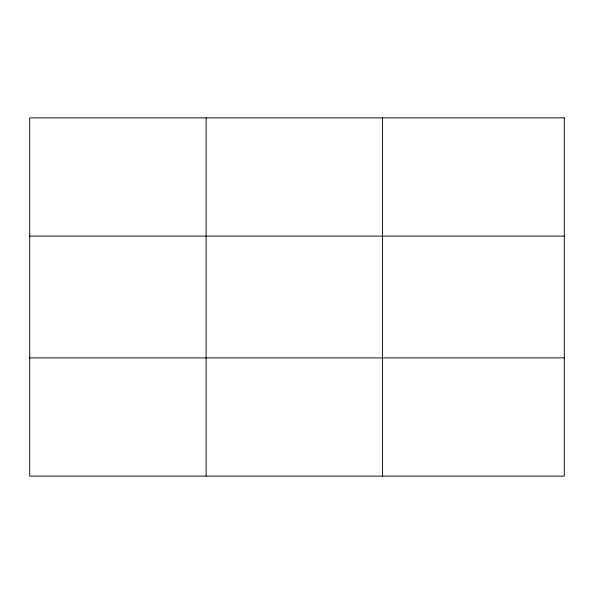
<?xml version="1.0" encoding="UTF-8"?>
<svg xmlns="http://www.w3.org/2000/svg" width="594" height="594" viewBox="0 0 594 594"><rect width="100%" height="100%" fill="white"/><g stroke="black" fill="none" stroke-linecap="round" stroke-linejoin="round"><path stroke-width="0.89" d="M206.118 476.121L206.118 117.879M382.536 476.121L382.536 117.879M29.7 236.1L564.3 236.1M29.7 357.9L564.3 357.9M564.3 117.879L564.3 476.121L29.7 476.121L29.7 117.879L564.3 117.879"/></g></svg>
